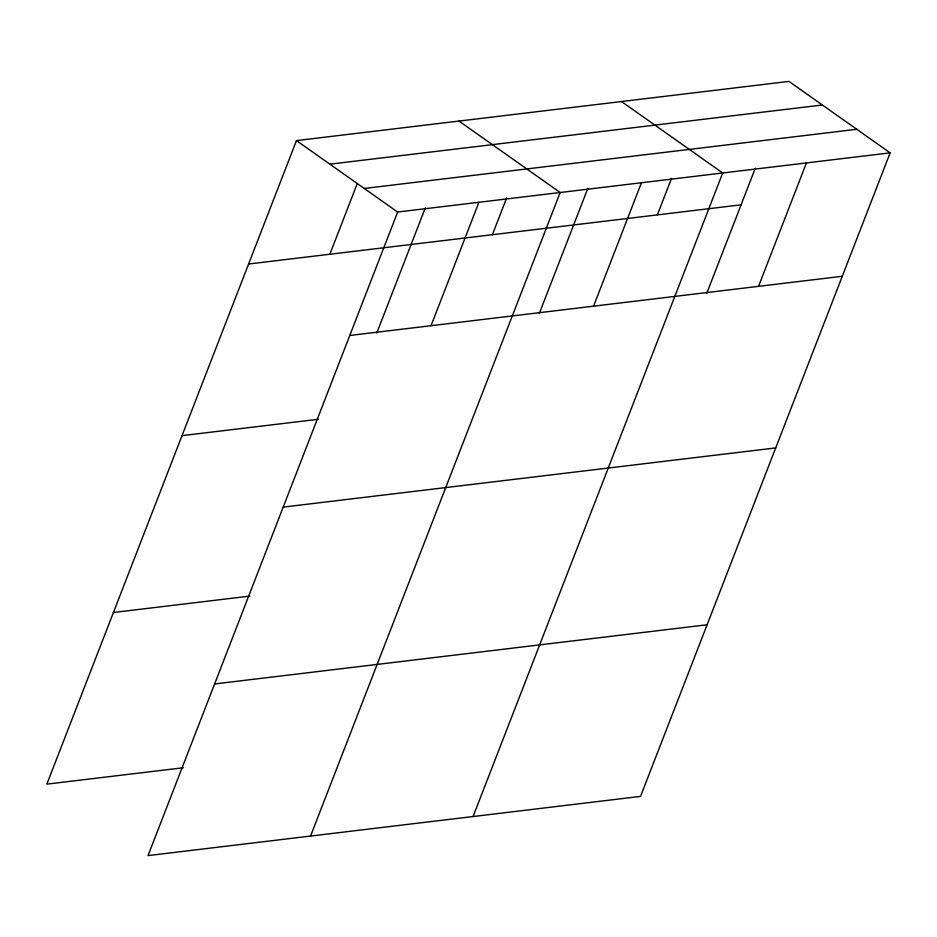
<?xml version="1.0" encoding="UTF-8"?>
<svg xmlns="http://www.w3.org/2000/svg" width="937" height="937" viewBox="0 0 937 937"><rect width="100%" height="100%" fill="white"/><g stroke="black" fill="none" stroke-linecap="round" stroke-linejoin="round"><path stroke-width="1.41" d="M890.15 152.86L397.651 212.043L148.034 855.598L640.533 796.403L890.15 152.86L788.966 81.402L296.467 140.597L46.85 784.14L183.254 767.754M329.859 254.243L357.208 183.722M376.768 333.033L425.316 207.862M431.043 325.701L478.912 202.275M492.382 234.718L506.589 198.094M310.557 836.062L560.174 192.518L458.989 121.06M539.302 313.497L587.85 188.337M593.566 306.165L641.435 182.75M657.364 214.889L671.571 178.264M473.08 816.525L722.696 172.982L621.512 101.524M706.744 293.375L755.292 168.203M758.548 286.347L806.429 162.921M329.859 164.174L822.358 104.991M364.259 188.466L856.758 129.283M248.598 264.011L741.085 204.828M349.782 335.469L842.281 276.286M182.024 435.658L318.428 419.261M283.208 507.104L775.707 447.921M113.424 612.493L249.828 596.108M214.608 683.951L707.107 624.768M296.467 140.597L397.651 212.043"/></g></svg>
